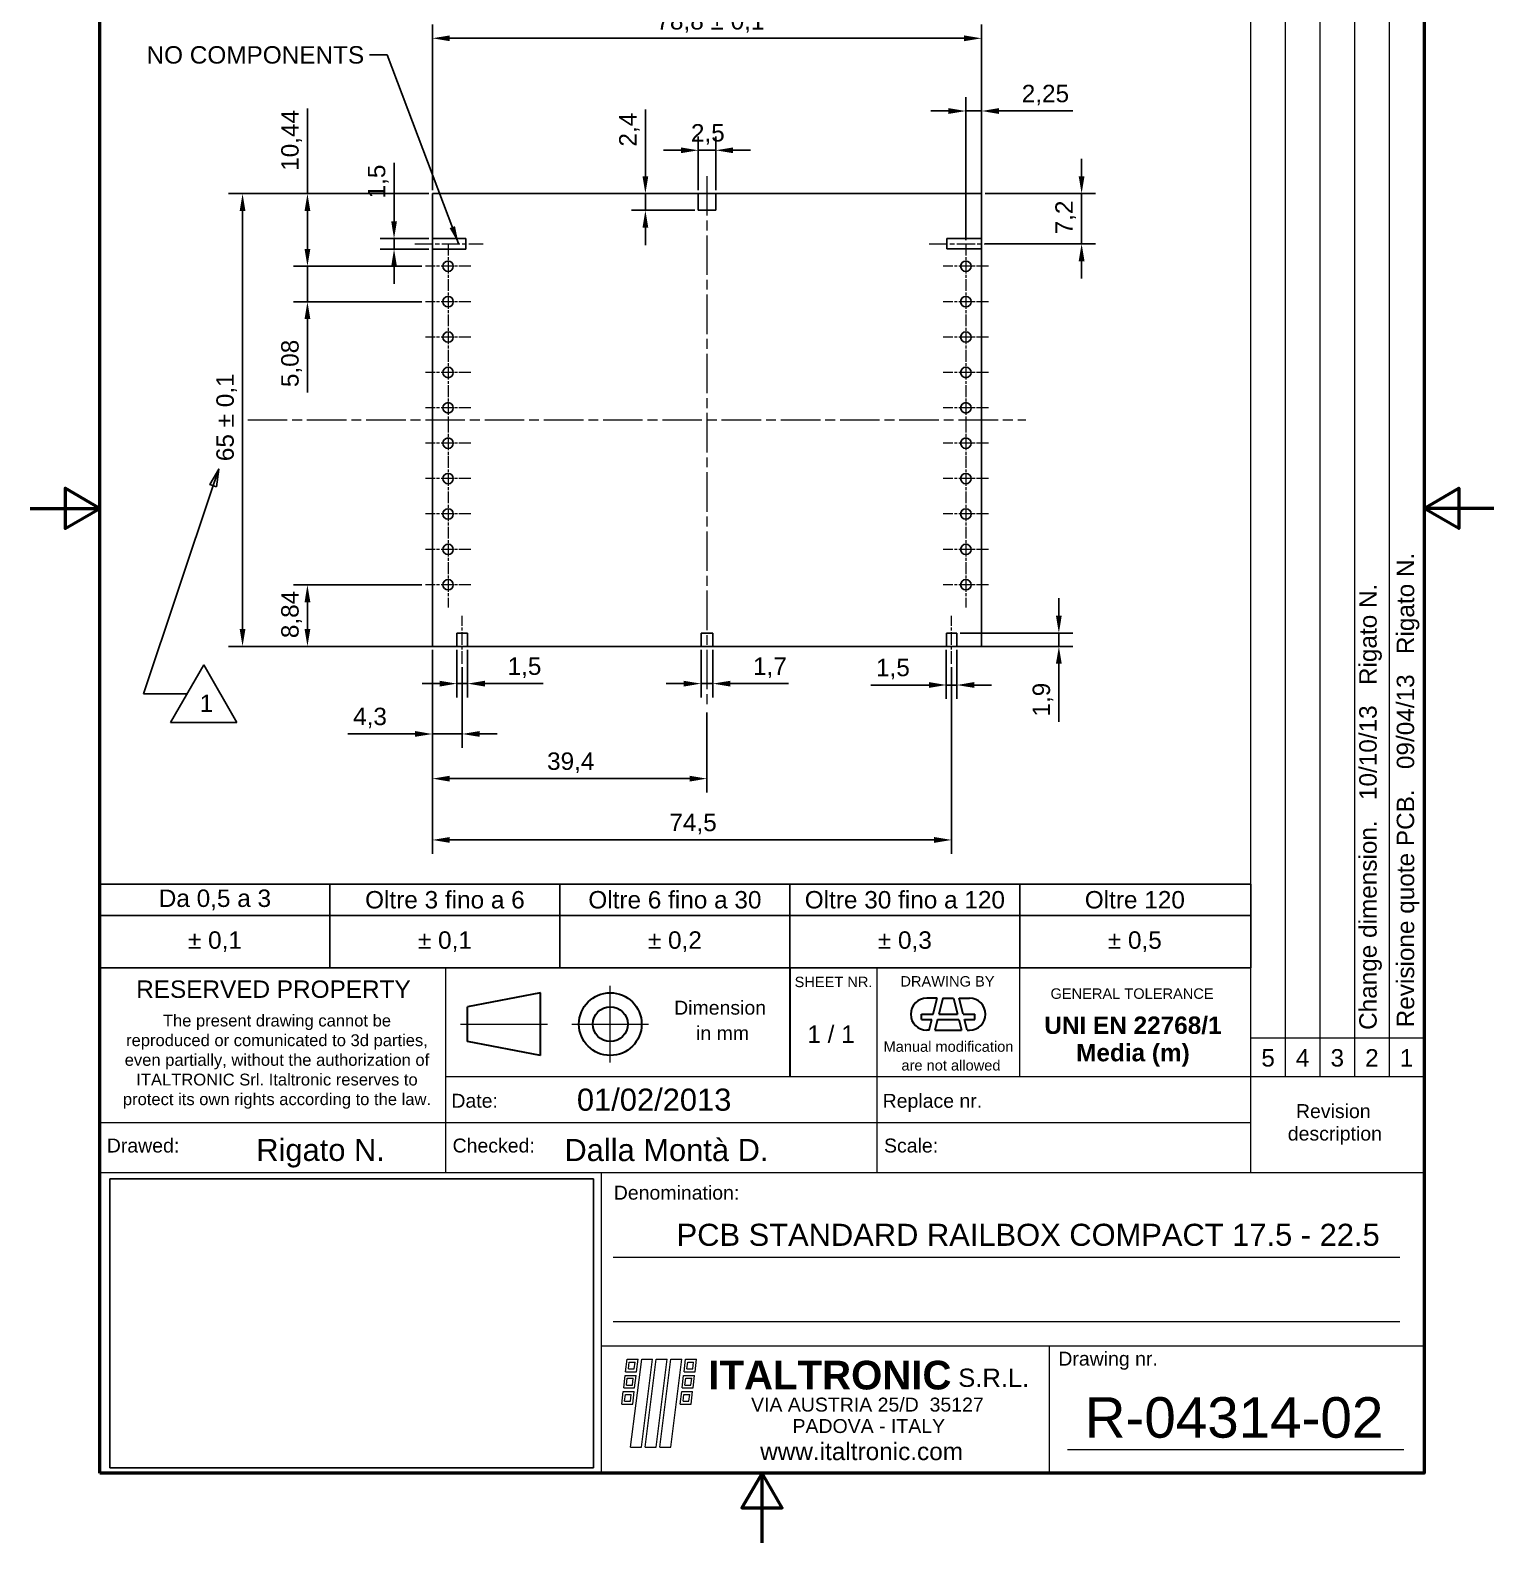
# Model space of a CAD drawing. Header units: millimetres. Extents: x -81 to 210, y 0 to 358.
# Drawn here: x 0 to 210, y 0 to 217.1 of the extents above; entities that cross this region are included whole.
import ezdxf
from ezdxf.enums import TextEntityAlignment as Align

# ---------------------------------------------------------------- set-up
doc = ezdxf.new("R2010")
doc.units = ezdxf.units.MM
doc.linetypes.add('CENTER', pattern=[50.8, 31.75, -6.35, 6.35, -6.35])
doc.linetypes.add('CHAIN', pattern=[0.3543, 0.2362, -0.0295, 0.0591, -0.0295])
doc.layers.get('0').update_dxf_attribs({"lineweight": 25})
for name, color, linetype, lineweight in [('AM_0', 7, 'Continuous', 30), ('Bordo_0', 7, 'Continuous', 50), ('Geometria schizzo(ISO)', 7, 'Continuous', 25), ('Quote(ISO)', 7, 'Continuous', 25), ('Simboli(ISO)', 7, 'Continuous', 25)]:
    doc.layers.add(name, color=color, linetype=linetype, lineweight=lineweight)
for name, color, linetype, lineweight, true_color in [('AM_7', 4, 'CENTER', 15, 0x00ffff), ('Centro(ISO)', 137, 'Continuous', 18, 0x408080), ("Linea d'asse(ISO)", 137, 'Continuous', 18, 0x408080), ('Spigoli visibili(ISO)', 176, 'Continuous', 25, 0x000080)]:
    doc.layers.add(name, color=color, linetype=linetype, lineweight=lineweight, true_color=true_color)
doc.styles.add('Corrente-ISO', font='arial.ttf')
doc.styles.add('Federico-Quote', font='arial.ttf')
doc.styles.add('Gruppo1', font='arial.ttf')
doc.styles.add('Gruppo2_70', font='')
doc.styles.add('Stile testo42', font='arial.ttf')
doc.styles.add('Stile testo43', font='arial.ttf')
doc.styles.add('Stile testo75', font='arial.ttf')
doc.styles.add('Stile testo76', font='arial.ttf')
doc.styles.add('Stile testo78', font='arial.ttf')
doc.styles.add('Stile testo79', font='arial.ttf')
doc.styles.get('Gruppo2_70').set_extended_font_data('Arial', bold=True)
doc.dimstyles.new('X.XXX', dxfattribs={"dimtxt": 2.5, "dimasz": 2.5, "dimexe": 2, "dimexo": 0.5, "dimgap": 0.762, "dimtad": 1, "dimrnd": 1e-08, "dimtxsty": 'Federico-Quote', "dimcen": 0.09, "dimdle": 10, "dimclrd": 7, "dimclre": 7, "dimclrt": 7, "dimazin": 2, "dimtfac": 1, "dimtmove": 0, "dimatfit": 3, "dimfxl": 1, "dimtolj": 1, "dimlwd": 25, "dimlwe": 25, "dimarcsym": 0})
doc.dimstyles.new('X.XXX$7', dxfattribs={"dimtxt": 2.5, "dimasz": 2.5, "dimexe": 2, "dimexo": 0.5, "dimgap": 0.762, "dimtad": 1, "dimrnd": 1e-08, "dimtxsty": 'Federico-Quote', "dimcen": 0.09, "dimdle": 10, "dimclrd": 7, "dimclre": 7, "dimclrt": 7, "dimazin": 2, "dimtfac": 1, "dimtmove": 0, "dimatfit": 3, "dimfxl": 1, "dimtolj": 1, "dimlwd": 25, "dimlwe": 25, "dimarcsym": 0})
picture_1 = doc.add_image_def('image1.bmp', size_in_pixel=(306, 183))

# ---------------------------------------------------------------- blocks, each defined once
blk = doc.blocks.new('Bordi Bordo di default')
at = {"layer": 'Bordo_0', "flags": 128}
for points in [[(105, 297), (105, 287), (102.11, 292), (107.89, 292), (105, 287)], [(10, 10), (10, 287), (200, 287), (200, 10), (10, 10)], [(0, 148.5), (10, 148.5), (5, 151.39), (5, 145.61), (10, 148.5)], [(210, 148.5), (200, 148.5), (205, 151.39), (205, 145.61), (200, 148.5)], [(105, 0), (105, 10), (102.11, 5), (107.89, 5), (105, 10)]]:
    blk.add_lwpolyline(points, dxfattribs=at)
blk = doc.blocks.new('Cartigli Italtronic')
at = {"layer": 'AM_0', "lineweight": 15}
for p, q in [((284.7, 286.16), (259.86, 286.16)), ((259.86, 57.39), (259.86, 286.16)), ((264.83, 66.12), (264.83, 286.16)), ((269.8, 66.12), (269.8, 286.16)), ((274.76, 66.12), (274.76, 286.16)), ((279.73, 66.12), (279.73, 286.16)), ((284.7, 286.16), (284.7, 9.16)), ((94.7, 66.12), (94.7, 81.71)), ((94.7, 81.71), (259.86, 81.71)), ((144.32, 66.12), (144.32, 81.71)), ((206.22, 66.12), (206.22, 81.71)), ((226.7, 66.12), (226.7, 81.71)), ((259.86, 71.64), (284.7, 71.64)), ((94.7, 9.16), (94.7, 66.12)), ((144.32, 66.12), (284.7, 66.12)), ((144.32, 52.32), (144.32, 66.12)), ((206.22, 52.32), (206.22, 66.12)), ((259.86, 52.32), (259.86, 66.12)), ((94.7, 59.5), (259.86, 59.5)), ((94.7, 52.32), (284.7, 52.32)), ((166.65, 9.16), (166.65, 52.32)), ((168.35, 40.18), (281.23, 40.18)), ((168.35, 30.95), (281.23, 30.95)), ((166.65, 27.44), (284.7, 27.44)), ((230.95, 9.16), (230.95, 27.44)), ((233.55, 12.53), (281.8, 12.53)), ((284.7, 9.16), (94.7, 9.16))]:
    blk.add_line(p, q, dxfattribs=at)
at = {"layer": 'AM_0'}
for p, q in [((193.7, 81.71), (193.7, 66.12)), ((157.93, 78.12), (147.42, 76.12)), ((147.42, 71.12), (147.42, 76.12)), ((157.93, 69.12), (157.93, 78.12)), ((157.93, 69.12), (147.42, 71.12))]:
    blk.add_line(p, q, dxfattribs=at)
at = {"layer": 'AM_0', "linetype": 'Continuous', "lineweight": 30}
for p, q in [((214.85, 77.34), (213.34, 77.34)), ((214.28, 75.04), (214.85, 77.34)), ((215.64, 77.34), (215.07, 75.04)), ((215.64, 77.34), (217.18, 77.34)), ((217.18, 77.34), (217.76, 75.04)), ((217.97, 77.34), (219.48, 77.34)), ((218.55, 75.04), (217.97, 77.34)), ((212.57, 74.27), (212.57, 75.04)), ((212.57, 75.04), (214.28, 75.04)), ((212.57, 74.27), (214.08, 74.27)), ((213.7, 72.74), (214.08, 74.27)), ((214.88, 74.27), (214.49, 72.74)), ((214.88, 74.27), (217.95, 74.27)), ((215.07, 75.04), (217.76, 75.04)), ((217.95, 74.27), (218.33, 72.74)), ((218.55, 75.04), (220.25, 75.04)), ((219.12, 72.74), (218.74, 74.27)), ((218.74, 74.27), (220.25, 74.27)), ((220.25, 74.27), (220.25, 75.04)), ((213.7, 72.74), (213.34, 72.74)), ((214.49, 72.74), (218.33, 72.74)), ((219.12, 72.74), (219.48, 72.74))]:
    blk.add_line(p, q, dxfattribs=at)
at = {"layer": 'AM_0', "color": 166, "lineweight": 5, "true_color": 0x001f7f}
for p, q in [((170.12, 23.72), (170.34, 25.51)), ((170.34, 25.51), (171.91, 25.51)), ((170.54, 24.13), (170.65, 25.1)), ((170.54, 24.13), (171.38, 24.13)), ((170.65, 25.1), (171.5, 25.1)), ((170.83, 12.87), (172.44, 25.51)), ((171.38, 24.13), (171.5, 25.1)), ((171.7, 23.72), (171.91, 25.51)), ((172.41, 12.87), (174.01, 25.51)), ((172.44, 25.51), (174.01, 25.51)), ((172.93, 12.87), (174.53, 25.51)), ((174.5, 12.87), (176.11, 25.51)), ((174.53, 25.51), (176.11, 25.51)), ((175.03, 12.87), (176.63, 25.51)), ((176.6, 12.87), (178.2, 25.51)), ((176.63, 25.51), (178.2, 25.51)), ((178.52, 23.72), (178.73, 25.51)), ((178.73, 25.51), (180.3, 25.51)), ((178.93, 24.13), (179.04, 25.1)), ((178.93, 24.13), (179.78, 24.13)), ((179.04, 25.1), (179.89, 25.1)), ((179.78, 24.13), (179.89, 25.1)), ((180.09, 23.72), (180.3, 25.51)), ((169.85, 21.39), (170.06, 23.19)), ((170.06, 23.19), (171.63, 23.19)), ((170.12, 23.72), (171.7, 23.72)), ((170.26, 21.81), (170.37, 22.78)), ((170.26, 21.81), (171.11, 21.81)), ((170.37, 22.78), (171.22, 22.78)), ((171.11, 21.81), (171.22, 22.78)), ((171.42, 21.39), (171.63, 23.19)), ((178.24, 21.39), (178.45, 23.19)), ((178.45, 23.19), (180.03, 23.19)), ((178.52, 23.72), (180.09, 23.72)), ((178.65, 21.81), (178.77, 22.78)), ((178.65, 21.81), (179.5, 21.81)), ((178.77, 22.78), (179.61, 22.78)), ((179.5, 21.81), (179.61, 22.78)), ((179.81, 21.39), (180.03, 23.19)), ((169.57, 19.07), (169.79, 20.87)), ((169.79, 20.87), (171.36, 20.87)), ((169.85, 21.39), (171.42, 21.39)), ((169.98, 19.49), (170.1, 20.46)), ((170.1, 20.46), (170.95, 20.46)), ((170.83, 19.49), (170.95, 20.46)), ((171.15, 19.07), (171.36, 20.87)), ((177.96, 19.07), (178.18, 20.87)), ((178.18, 20.87), (179.75, 20.87)), ((178.24, 21.39), (179.81, 21.39)), ((178.38, 19.49), (178.49, 20.46)), ((178.49, 20.46), (179.34, 20.46)), ((179.22, 19.49), (179.34, 20.46)), ((179.54, 19.07), (179.75, 20.87)), ((169.57, 19.07), (171.15, 19.07)), ((169.98, 19.49), (170.83, 19.49)), ((177.96, 19.07), (179.54, 19.07)), ((178.38, 19.49), (179.22, 19.49)), ((170.83, 12.87), (172.41, 12.87)), ((172.93, 12.87), (174.5, 12.87)), ((175.03, 12.87), (176.6, 12.87))]:
    blk.add_line(p, q, dxfattribs=at)
at = {"layer": 'AM_0'}
for radius in [4.5, 2.5]:
    blk.add_circle((167.93, 73.62), radius, dxfattribs=at)
at = {"layer": 'AM_0', "linetype": 'Continuous', "lineweight": 30}
for centre, start, end in [((213.34, 75.04), 90, 270), ((219.48, 75.04), 270, 90)]:
    blk.add_arc(centre, 2.3, start, end, dxfattribs=at)
at = {"layer": 'AM_7', "color": 7}
for p, q in [((167.93, 68.12), (167.93, 79.12)), ((146.42, 73.62), (158.93, 73.62)), ((162.43, 73.62), (173.43, 73.62))]:
    blk.add_line(p, q, dxfattribs=at)
at = {"layer": 'Geometria schizzo(ISO)'}
for p, q in [((259.86, 93.71), (94.7, 93.71)), ((94.7, 93.71), (94.7, 81.71)), ((127.7, 93.71), (127.7, 81.71)), ((160.7, 93.71), (160.7, 81.71)), ((193.7, 93.71), (193.7, 81.71)), ((226.7, 93.71), (226.7, 81.71)), ((259.86, 81.71), (259.86, 93.71)), ((94.7, 89.21), (259.86, 89.21)), ((94.7, 81.71), (259.86, 81.71))]:
    blk.add_line(p, q, dxfattribs=at)
at = {"color": 5, "true_color": 0x0000ff, "style": 'Stile testo43'}
for s, p in [('5', (261.35, 67.53)), ('4', (266.31, 67.53)), ('3', (271.28, 67.53)), ('2', (276.25, 67.53)), ('1', (281.22, 67.53))]:
    blk.add_text(s, height=2.5, dxfattribs=at).set_placement(p)
at = {"insert": (120.1, 74.98), "char_height": 1.7, "width": 44.3451, "attachment_point": 2, "line_spacing_factor": 0.996, "style": 'Gruppo1'}
blk.add_mtext('\\fArial|b0|i0;\\H1.7000;The present drawing cannot be reproduced or comunicated to 3d parties, even partially, without the authorization of \\PITALTRONIC Srl. Italtronic reserves to protect its own rights according to the law.', dxfattribs=at)
at = {"layer": 'AM_0'}
for s, height, style, p in [('SHEET NR.', 1.5, 'Stile testo76', (194.38, 78.93)), ('DRAWING BY', 1.5, 'Stile testo76', (209.56, 79.01)), ('RESERVED PROPERTY', 2.5, 'Stile testo43', (99.9, 77.39)), ('GENERAL TOLERANCE', 1.5, 'Stile testo76', (231.1, 77.25)), ('Dimension', 2, 'Stile testo42', (177.09, 74.98)), ('in mm', 2, 'Stile testo42', (180.24, 71.33)), ('Manual modification', 1.5, 'Stile testo76', (207.14, 69.65)), ('are not allowed', 1.5, 'Stile testo76', (209.71, 66.96)), ('Date:', 2, 'Stile testo42', (145.13, 61.62)), ('Replace nr.', 2, 'Stile testo42', (207.01, 61.61)), ('Revision', 2, 'Stile testo42', (266.32, 60.13)), ('description', 2, 'Stile testo42', (265.15, 56.91)), ('Drawed:', 2, 'Stile testo42', (95.68, 55.19)), ('Checked:', 2, 'Stile testo42', (145.3, 55.19)), ('Scale:', 2, 'Stile testo42', (207.21, 55.19)), ('Denomination:', 2, 'Stile testo42', (168.43, 48.42)), ('Drawing nr.', 2, 'Stile testo42', (232.22, 24.59)), ('ITALTRONIC', 4.125, 'Gruppo2_70', (182, 21.17)), ('S.R.L.', 2.625, 'Stile testo75', (217.86, 21.54)), ('VIA AUSTRIA 25/D  35127', 2, 'Stile testo42', (188.13, 18)), ('PADOVA - ITALY', 2, 'Stile testo42', (194.08, 14.92))]:
    blk.add_text(s, height=height, dxfattribs=dict(at, style=style)).set_placement(p)
at = {"layer": 'AM_0', "style": 'Stile testo43'}
blk.add_text('1 / 1 ', height=2.5, dxfattribs=at).set_placement((200.09, 72.18), align=Align.MIDDLE_CENTER)
at = {"layer": 'AM_0', "color": 184, "true_color": 0x260099, "style": 'Stile testo43'}
blk.add_text('www.italtronic.com', height=2.5, dxfattribs=at).set_placement((189.44, 11.03))
at = {"layer": 'AM_0'}
for tag, p, height, style in [('DATA_CREAZIONE_001', (163.14, 61.19), 3.17, 'Gruppo1'), ('PROGETTISTA_001', (117.13, 53.98), 3.17, 'Gruppo1'), ('VERIFICATO_DA_001', (161.35, 53.96), 3.17, 'Gruppo1'), ('DESCRIZIONE_001', (177.45, 41.79), 3.17, 'Gruppo1'), ('NUMERO_PARTE_001', (236, 14.25), 5.81, 'Stile testo78')]:
    blk.add_attdef(tag, p, '', height=height, dxfattribs=dict(at, style=style))
for tag, style, p in [('Sostituisce', 'Gruppo1', (239.06, 64.32)), ('Scala', 'Stile testo79', (239.17, 57.11)), ('NUMERO_DI_MAGAZZINO', 'Gruppo1', (228.26, 36.97))]:
    blk.add_attdef(tag, text='', height=3.17, dxfattribs=dict(at, style=style)).set_placement(p, align=Align.TOP_CENTER)
at = {"layer": 'Simboli(ISO)', "color": 7, "char_height": 2.5, "width": 32.8403, "attachment_point": 5, "style": 'Corrente-ISO'}
for s, insert in [('Da 0,5 a 3', (111.2, 91.46)), ('Oltre 3 fino a 6', (144.2, 91.46)), ('Oltre 6 fino a 30', (177.2, 91.46)), ('Oltre 30 fino a 120', (210.2, 91.46)), ('Oltre 120', (243.2, 91.46))]:
    blk.add_mtext(s, dxfattribs=dict(at, insert=insert))
at = {"layer": 'Simboli(ISO)', "color": 7, "char_height": 2.5, "attachment_point": 5, "style": 'Corrente-ISO'}
for s, insert in [('± 0,1', (111.2, 85.46)), ('± 0,1', (144.2, 85.46)), ('± 0,2', (177.2, 85.46)), ('± 0,3', (210.2, 85.46)), ('± 0,5', (243.2, 85.46))]:
    blk.add_mtext(s, dxfattribs=dict(at, insert=insert))
at = {"layer": 'Simboli(ISO)', "color": 7, "insert": (242.93, 71.12), "char_height": 2.5, "attachment_point": 5, "line_spacing_factor": 0.944221, "style": 'Corrente-ISO'}
blk.add_mtext('\\fArial|b1|i0;\\H2.5000;UNI EN 22768/1\\PMedia (m)', dxfattribs=at)
image = blk.add_image(picture_1, insert=(96.13, 9.91), size_in_units=(69.37, 41.49))
image.dxf.flags = 7
blk = doc.blocks.new('*D7')
at = {"layer": 'Defpoints', "color": 0, "linetype": 'Continuous', "transparency": 16777216}
for p in [(136.5, 215.99), (57.7, 193.69), (136.5, 193.69)]:
    blk.add_point(p, dxfattribs=at)
at = {"layer": 'Quote(ISO)', "color": 7, "linetype": 'Continuous', "lineweight": 25, "transparency": 16777216}
for p, q in [((57.7, 194.19), (57.7, 217.99)), ((136.5, 194.19), (136.5, 217.99)), ((60.2, 215.99), (134, 215.99))]:
    blk.add_line(p, q, dxfattribs=at)
at = {"layer": 'Quote(ISO)', "color": 7, "linetype": 'Continuous', "transparency": 16777216}
for points in [[(60.2, 216.4), (60.2, 215.57), (57.7, 215.99)], [(134, 216.4), (134, 215.57), (136.5, 215.99)]]:
    blk.add_solid(points, dxfattribs=at)
at = {"layer": 'Quote(ISO)', "color": 7, "linetype": 'Continuous', "lineweight": 25, "transparency": 16777216, "insert": (89.85, 219.75), "char_height": 2.5, "attachment_point": 1, "style": 'Federico-Quote'}
blk.add_mtext('\\A1;78,8 ± 0,1', dxfattribs=at)
blk = doc.blocks.new('*D8')
at = {"layer": 'Defpoints', "color": 0, "linetype": 'Continuous', "transparency": 16777216}
for p in [(56.7, 183.25), (39.77, 178.17), (56.7, 178.17)]:
    blk.add_point(p, dxfattribs=at)
at = {"layer": 'Quote(ISO)', "color": 7, "linetype": 'Continuous', "lineweight": 25, "transparency": 16777216}
for p, q in [((39.77, 185.75), (39.77, 188.25)), ((56.2, 183.25), (37.77, 183.25)), ((39.77, 183.25), (39.77, 178.17)), ((56.2, 178.17), (37.77, 178.17)), ((39.77, 175.67), (39.77, 165.15))]:
    blk.add_line(p, q, dxfattribs=at)
at = {"layer": 'Quote(ISO)', "color": 7, "linetype": 'Continuous', "transparency": 16777216}
for points in [[(39.36, 185.75), (40.19, 185.75), (39.77, 183.25)], [(39.36, 175.67), (40.19, 175.67), (39.77, 178.17)]]:
    blk.add_solid(points, dxfattribs=at)
at = {"layer": 'Quote(ISO)', "color": 7, "linetype": 'Continuous', "lineweight": 25, "transparency": 16777216, "insert": (36.01, 165.91), "char_height": 2.5, "attachment_point": 1, "rotation": 90, "style": 'Federico-Quote'}
blk.add_mtext('\\A1;5,08', dxfattribs=at)
blk = doc.blocks.new('*D9')
at = {"layer": 'Defpoints', "color": 0, "linetype": 'Continuous', "transparency": 16777216}
for p in [(57.7, 193.69), (39.77, 183.25), (56.7, 183.25)]:
    blk.add_point(p, dxfattribs=at)
at = {"layer": 'Quote(ISO)', "color": 7, "linetype": 'Continuous', "lineweight": 25, "transparency": 16777216}
for p, q in [((39.77, 193.69), (39.77, 205.91)), ((57.2, 193.69), (37.77, 193.69)), ((39.77, 185.75), (39.77, 191.19)), ((56.2, 183.25), (37.77, 183.25))]:
    blk.add_line(p, q, dxfattribs=at)
at = {"layer": 'Quote(ISO)', "color": 7, "linetype": 'Continuous', "transparency": 16777216}
for points in [[(39.36, 191.19), (40.19, 191.19), (39.77, 193.69)], [(39.36, 185.75), (40.19, 185.75), (39.77, 183.25)]]:
    blk.add_solid(points, dxfattribs=at)
at = {"layer": 'Quote(ISO)', "color": 7, "linetype": 'Continuous', "lineweight": 25, "transparency": 16777216, "insert": (36.01, 196.96), "char_height": 2.5, "attachment_point": 1, "rotation": 90, "style": 'Federico-Quote'}
blk.add_mtext('\\A1;10,44', dxfattribs=at)
blk = doc.blocks.new('*D10')
at = {"layer": 'Defpoints', "color": 0, "linetype": 'Continuous', "transparency": 16777216}
for p in [(57.7, 193.69), (30.46, 128.69), (57.7, 128.69)]:
    blk.add_point(p, dxfattribs=at)
at = {"layer": 'Quote(ISO)', "color": 7, "linetype": 'Continuous', "lineweight": 25, "transparency": 16777216}
for p, q in [((57.2, 193.69), (28.46, 193.69)), ((30.46, 191.19), (30.46, 131.19)), ((57.2, 128.69), (28.46, 128.69))]:
    blk.add_line(p, q, dxfattribs=at)
at = {"layer": 'Quote(ISO)', "color": 7, "linetype": 'Continuous', "transparency": 16777216}
for points in [[(30.05, 191.19), (30.88, 191.19), (30.46, 193.69)], [(30.05, 131.19), (30.88, 131.19), (30.46, 128.69)]]:
    blk.add_solid(points, dxfattribs=at)
at = {"layer": 'Quote(ISO)', "color": 7, "linetype": 'Continuous', "lineweight": 25, "transparency": 16777216, "insert": (26.7, 155.28), "char_height": 2.5, "attachment_point": 1, "rotation": 90, "style": 'Federico-Quote'}
blk.add_mtext('\\A1;65 ± 0,1', dxfattribs=at)
blk = doc.blocks.new('*D11')
at = {"layer": 'Defpoints', "color": 0, "linetype": 'Continuous', "transparency": 16777216}
for p in [(56.7, 137.53), (39.77, 128.69), (97.1, 128.69)]:
    blk.add_point(p, dxfattribs=at)
at = {"layer": 'Quote(ISO)', "color": 7, "linetype": 'Continuous', "lineweight": 25, "transparency": 16777216}
for p, q in [((56.2, 137.53), (37.77, 137.53)), ((39.77, 135.03), (39.77, 131.19)), ((96.6, 128.69), (37.77, 128.69))]:
    blk.add_line(p, q, dxfattribs=at)
at = {"layer": 'Quote(ISO)', "color": 7, "linetype": 'Continuous', "transparency": 16777216}
for points in [[(39.36, 135.03), (40.19, 135.03), (39.77, 137.53)], [(39.36, 131.19), (40.19, 131.19), (39.77, 128.69)]]:
    blk.add_solid(points, dxfattribs=at)
at = {"layer": 'Quote(ISO)', "color": 7, "linetype": 'Continuous', "lineweight": 25, "transparency": 16777216, "insert": (36.01, 129.87), "char_height": 2.5, "attachment_point": 1, "rotation": 90, "style": 'Federico-Quote'}
blk.add_mtext('\\A1;8,84', dxfattribs=at)
blk = doc.blocks.new('*D12')
at = {"layer": 'Defpoints', "color": 0, "linetype": 'Continuous', "transparency": 16777216}
for p in [(61.23, 128.69), (62.73, 128.69), (62.73, 123.34)]:
    blk.add_point(p, dxfattribs=at)
at = {"layer": 'Quote(ISO)', "color": 7, "linetype": 'Continuous', "lineweight": 25, "transparency": 16777216}
for p, q in [((61.23, 128.19), (61.23, 121.34)), ((62.73, 128.19), (62.73, 121.34)), ((58.73, 123.34), (56.23, 123.34)), ((61.23, 123.34), (62.73, 123.34)), ((65.23, 123.34), (73.59, 123.34))]:
    blk.add_line(p, q, dxfattribs=at)
at = {"layer": 'Quote(ISO)', "color": 7, "linetype": 'Continuous', "transparency": 16777216}
for points in [[(58.73, 123.75), (58.73, 122.92), (61.23, 123.34)], [(65.23, 123.75), (65.23, 122.92), (62.73, 123.34)]]:
    blk.add_solid(points, dxfattribs=at)
at = {"layer": 'Quote(ISO)', "color": 7, "linetype": 'Continuous', "lineweight": 25, "transparency": 16777216, "insert": (68.49, 127.1), "char_height": 2.5, "attachment_point": 1, "style": 'Federico-Quote'}
blk.add_mtext('\\A1;1,5', dxfattribs=at)
blk = doc.blocks.new('*D13')
at = {"layer": 'Defpoints', "color": 0, "linetype": 'Continuous', "transparency": 16777216}
for p in [(96.25, 128.69), (97.95, 128.69), (97.95, 123.34)]:
    blk.add_point(p, dxfattribs=at)
at = {"layer": 'Quote(ISO)', "color": 7, "linetype": 'Continuous', "lineweight": 25, "transparency": 16777216}
for p, q in [((96.25, 128.19), (96.25, 121.34)), ((97.95, 128.19), (97.95, 121.34)), ((93.75, 123.34), (91.25, 123.34)), ((96.25, 123.34), (97.95, 123.34)), ((100.45, 123.34), (108.79, 123.34))]:
    blk.add_line(p, q, dxfattribs=at)
at = {"layer": 'Quote(ISO)', "color": 7, "linetype": 'Continuous', "transparency": 16777216}
for points in [[(93.75, 123.75), (93.75, 122.92), (96.25, 123.34)], [(100.45, 123.75), (100.45, 122.92), (97.95, 123.34)]]:
    blk.add_solid(points, dxfattribs=at)
at = {"layer": 'Quote(ISO)', "color": 7, "linetype": 'Continuous', "lineweight": 25, "transparency": 16777216, "insert": (103.71, 127.1), "char_height": 2.5, "attachment_point": 1, "style": 'Federico-Quote'}
blk.add_mtext('\\A1;1,7', dxfattribs=at)
blk = doc.blocks.new('*D14')
at = {"layer": 'Defpoints', "color": 0, "linetype": 'Continuous', "transparency": 16777216}
for p in [(131.45, 128.69), (132.95, 128.69), (132.95, 123.14)]:
    blk.add_point(p, dxfattribs=at)
at = {"layer": 'Quote(ISO)', "color": 7, "linetype": 'Continuous', "lineweight": 25, "transparency": 16777216}
for p, q in [((131.45, 128.19), (131.45, 121.14)), ((132.95, 128.19), (132.95, 121.14)), ((128.95, 123.14), (120.6, 123.14)), ((132.95, 123.14), (131.45, 123.14)), ((135.45, 123.14), (137.95, 123.14))]:
    blk.add_line(p, q, dxfattribs=at)
at = {"layer": 'Quote(ISO)', "color": 7, "linetype": 'Continuous', "transparency": 16777216}
for points in [[(128.95, 123.56), (128.95, 122.73), (131.45, 123.14)], [(135.45, 123.56), (135.45, 122.73), (132.95, 123.14)]]:
    blk.add_solid(points, dxfattribs=at)
at = {"layer": 'Quote(ISO)', "color": 7, "linetype": 'Continuous', "lineweight": 25, "transparency": 16777216, "insert": (121.36, 126.91), "char_height": 2.5, "attachment_point": 1, "style": 'Federico-Quote'}
blk.add_mtext('\\A1;1,5', dxfattribs=at)
blk = doc.blocks.new('*D15')
at = {"layer": 'Defpoints', "color": 0, "linetype": 'Continuous', "transparency": 16777216}
for p in [(132.95, 130.59), (132.95, 128.69), (147.6, 128.69)]:
    blk.add_point(p, dxfattribs=at)
at = {"layer": 'Quote(ISO)', "color": 7, "linetype": 'Continuous', "lineweight": 25, "transparency": 16777216}
for p, q in [((147.6, 133.09), (147.6, 135.59)), ((133.45, 130.59), (149.6, 130.59)), ((147.6, 130.59), (147.6, 128.69)), ((133.45, 128.69), (149.6, 128.69)), ((147.6, 126.19), (147.6, 117.85))]:
    blk.add_line(p, q, dxfattribs=at)
at = {"layer": 'Quote(ISO)', "color": 7, "linetype": 'Continuous', "transparency": 16777216}
for points in [[(147.18, 133.09), (148.01, 133.09), (147.6, 130.59)], [(147.18, 126.19), (148.01, 126.19), (147.6, 128.69)]]:
    blk.add_solid(points, dxfattribs=at)
at = {"layer": 'Quote(ISO)', "color": 7, "linetype": 'Continuous', "lineweight": 25, "transparency": 16777216, "insert": (143.83, 118.61), "char_height": 2.5, "attachment_point": 1, "rotation": 90, "style": 'Federico-Quote'}
blk.add_mtext('\\A1;1,9', dxfattribs=at)
blk = doc.blocks.new('*D16')
at = {"layer": 'Defpoints', "color": 0, "linetype": 'Continuous', "transparency": 16777216}
for p in [(57.7, 187.23), (52.2, 185.73), (57.7, 185.73)]:
    blk.add_point(p, dxfattribs=at)
at = {"layer": 'Quote(ISO)', "color": 7, "linetype": 'Continuous', "lineweight": 25, "transparency": 16777216}
for p, q in [((52.2, 189.73), (52.2, 198.09)), ((57.2, 187.23), (50.2, 187.23)), ((52.2, 185.73), (52.2, 187.23)), ((57.2, 185.73), (50.2, 185.73)), ((52.2, 183.23), (52.2, 180.73))]:
    blk.add_line(p, q, dxfattribs=at)
at = {"layer": 'Quote(ISO)', "color": 7, "linetype": 'Continuous', "transparency": 16777216}
for points in [[(51.79, 189.73), (52.62, 189.73), (52.2, 187.23)], [(51.79, 183.23), (52.62, 183.23), (52.2, 185.73)]]:
    blk.add_solid(points, dxfattribs=at)
at = {"layer": 'Quote(ISO)', "color": 7, "linetype": 'Continuous', "lineweight": 25, "transparency": 16777216, "insert": (48.44, 193), "char_height": 2.5, "attachment_point": 1, "rotation": 90, "style": 'Federico-Quote'}
blk.add_mtext('\\A1;1,5', dxfattribs=at)
blk = doc.blocks.new('*D17')
at = {"layer": 'Defpoints', "color": 0, "linetype": 'Continuous', "transparency": 16777216}
for p in [(136.5, 193.69), (136.5, 186.49), (150.86, 186.49)]:
    blk.add_point(p, dxfattribs=at)
at = {"layer": 'Quote(ISO)', "color": 7, "linetype": 'Continuous', "lineweight": 25, "transparency": 16777216}
for p, q in [((150.86, 196.19), (150.86, 198.69)), ((137, 193.69), (152.86, 193.69)), ((150.86, 193.69), (150.86, 191.19)), ((150.86, 191.19), (150.86, 188.99)), ((150.86, 186.49), (150.86, 188.99)), ((137, 186.49), (152.86, 186.49)), ((150.86, 183.99), (150.86, 181.49))]:
    blk.add_line(p, q, dxfattribs=at)
at = {"layer": 'Quote(ISO)', "color": 7, "linetype": 'Continuous', "transparency": 16777216}
for points in [[(150.44, 196.19), (151.28, 196.19), (150.86, 193.69)], [(150.44, 183.99), (151.28, 183.99), (150.86, 186.49)]]:
    blk.add_solid(points, dxfattribs=at)
at = {"layer": 'Quote(ISO)', "color": 7, "linetype": 'Continuous', "lineweight": 25, "transparency": 16777216, "insert": (147.09, 187.84), "char_height": 2.5, "attachment_point": 1, "rotation": 90, "style": 'Federico-Quote'}
blk.add_mtext('\\A1;7,2', dxfattribs=at)
blk = doc.blocks.new('*D18')
at = {"layer": 'Defpoints', "color": 0, "linetype": 'Continuous', "transparency": 16777216}
for p in [(95.86, 193.69), (88.27, 191.3), (95.86, 191.3)]:
    blk.add_point(p, dxfattribs=at)
at = {"layer": 'Quote(ISO)', "color": 7, "linetype": 'Continuous', "lineweight": 25, "transparency": 16777216}
for p, q in [((88.27, 196.19), (88.27, 205.78)), ((95.36, 193.69), (86.27, 193.69)), ((88.27, 191.3), (88.27, 193.69)), ((95.36, 191.3), (86.27, 191.3)), ((88.27, 188.8), (88.27, 186.3))]:
    blk.add_line(p, q, dxfattribs=at)
at = {"layer": 'Quote(ISO)', "color": 7, "linetype": 'Continuous', "transparency": 16777216}
for points in [[(87.85, 196.19), (88.68, 196.19), (88.27, 193.69)], [(87.85, 188.8), (88.68, 188.8), (88.27, 191.3)]]:
    blk.add_solid(points, dxfattribs=at)
at = {"layer": 'Quote(ISO)', "color": 7, "linetype": 'Continuous', "lineweight": 25, "transparency": 16777216, "insert": (84.5, 200.44), "char_height": 2.5, "attachment_point": 1, "rotation": 90, "style": 'Federico-Quote'}
blk.add_mtext('\\A1;2,4', dxfattribs=at)
blk = doc.blocks.new('*D19')
at = {"layer": 'Defpoints', "color": 0, "linetype": 'Continuous', "transparency": 16777216}
for p in [(98.36, 199.91), (95.86, 193.69), (98.36, 193.69)]:
    blk.add_point(p, dxfattribs=at)
at = {"layer": 'Quote(ISO)', "color": 7, "linetype": 'Continuous', "lineweight": 25, "transparency": 16777216}
for p, q in [((93.36, 199.91), (90.86, 199.91)), ((95.86, 194.19), (95.86, 201.91)), ((95.86, 199.91), (98.36, 199.91)), ((98.36, 194.19), (98.36, 201.91)), ((100.86, 199.91), (103.36, 199.91))]:
    blk.add_line(p, q, dxfattribs=at)
at = {"layer": 'Quote(ISO)', "color": 7, "linetype": 'Continuous', "transparency": 16777216}
for points in [[(93.36, 200.32), (93.36, 199.49), (95.86, 199.91)], [(100.86, 200.32), (100.86, 199.49), (98.36, 199.91)]]:
    blk.add_solid(points, dxfattribs=at)
at = {"layer": 'Quote(ISO)', "color": 7, "linetype": 'Continuous', "lineweight": 25, "transparency": 16777216, "insert": (94.8, 203.67), "char_height": 2.5, "attachment_point": 1, "style": 'Federico-Quote'}
blk.add_mtext('\\A1;2,5', dxfattribs=at)
blk = doc.blocks.new('*D20')
at = {"layer": 'Defpoints', "color": 0, "linetype": 'Continuous', "transparency": 16777216}
for p in [(57.7, 128.69), (61.98, 126.19), (61.98, 116.11)]:
    blk.add_point(p, dxfattribs=at)
at = {"layer": 'Quote(ISO)', "color": 7, "linetype": 'Continuous', "lineweight": 25, "transparency": 16777216}
for p, q in [((57.7, 128.19), (57.7, 114.11)), ((61.98, 125.69), (61.98, 114.11)), ((55.2, 116.11), (45.55, 116.11)), ((61.98, 116.11), (57.7, 116.11)), ((64.48, 116.11), (66.98, 116.11))]:
    blk.add_line(p, q, dxfattribs=at)
at = {"layer": 'Quote(ISO)', "color": 7, "linetype": 'Continuous', "transparency": 16777216}
for points in [[(55.2, 116.53), (55.2, 115.7), (57.7, 116.11)], [(64.48, 116.53), (64.48, 115.7), (61.98, 116.11)]]:
    blk.add_solid(points, dxfattribs=at)
at = {"layer": 'Quote(ISO)', "color": 7, "linetype": 'Continuous', "lineweight": 25, "transparency": 16777216, "insert": (46.32, 119.88), "char_height": 2.5, "attachment_point": 1, "style": 'Federico-Quote'}
blk.add_mtext('\\A1;4,3', dxfattribs=at)
blk = doc.blocks.new('*D21')
at = {"layer": 'Defpoints', "color": 0, "linetype": 'Continuous', "transparency": 16777216}
for p in [(57.7, 128.69), (97.1, 119.7), (97.1, 109.7)]:
    blk.add_point(p, dxfattribs=at)
at = {"layer": 'Quote(ISO)', "color": 7, "linetype": 'Continuous', "lineweight": 25, "transparency": 16777216}
for p, q in [((57.7, 128.19), (57.7, 107.7)), ((97.1, 119.2), (97.1, 107.7)), ((60.2, 109.7), (94.6, 109.7))]:
    blk.add_line(p, q, dxfattribs=at)
at = {"layer": 'Quote(ISO)', "color": 7, "linetype": 'Continuous', "transparency": 16777216}
for points in [[(60.2, 110.11), (60.2, 109.28), (57.7, 109.7)], [(94.6, 110.11), (94.6, 109.28), (97.1, 109.7)]]:
    blk.add_solid(points, dxfattribs=at)
at = {"layer": 'Quote(ISO)', "color": 7, "linetype": 'Continuous', "lineweight": 25, "transparency": 16777216, "insert": (74.16, 113.46), "char_height": 2.5, "attachment_point": 1, "style": 'Federico-Quote'}
blk.add_mtext('\\A1;39,4', dxfattribs=at)
blk = doc.blocks.new('*D22')
at = {"layer": 'Defpoints', "color": 0, "linetype": 'Continuous', "transparency": 16777216}
for p in [(57.7, 128.69), (132.2, 126.19), (132.2, 100.9)]:
    blk.add_point(p, dxfattribs=at)
at = {"layer": 'Quote(ISO)', "color": 7, "linetype": 'Continuous', "lineweight": 25, "transparency": 16777216}
for p, q in [((57.7, 128.19), (57.7, 98.9)), ((132.2, 125.69), (132.2, 98.9)), ((60.2, 100.9), (129.7, 100.9))]:
    blk.add_line(p, q, dxfattribs=at)
at = {"layer": 'Quote(ISO)', "color": 7, "linetype": 'Continuous', "transparency": 16777216}
for points in [[(60.2, 101.32), (60.2, 100.48), (57.7, 100.9)], [(129.7, 101.32), (129.7, 100.48), (132.2, 100.9)]]:
    blk.add_solid(points, dxfattribs=at)
at = {"layer": 'Quote(ISO)', "color": 7, "linetype": 'Continuous', "lineweight": 25, "transparency": 16777216, "insert": (91.71, 104.66), "char_height": 2.5, "attachment_point": 1, "style": 'Federico-Quote'}
blk.add_mtext('\\A1;74,5', dxfattribs=at)
blk = doc.blocks.new('*D23')
at = {"layer": 'Defpoints', "color": 0, "linetype": 'Continuous', "transparency": 16777216}
for p in [(136.5, 205.55), (134.25, 186.5), (136.5, 185.74)]:
    blk.add_point(p, dxfattribs=at)
at = {"layer": 'Quote(ISO)', "color": 7, "linetype": 'Continuous', "lineweight": 25, "transparency": 16777216}
for p, q in [((134.25, 187), (134.25, 207.55)), ((136.5, 186.24), (136.5, 207.55)), ((131.75, 205.55), (129.25, 205.55)), ((134.25, 205.55), (136.5, 205.55)), ((139, 205.55), (149.58, 205.55))]:
    blk.add_line(p, q, dxfattribs=at)
at = {"layer": 'Quote(ISO)', "color": 7, "linetype": 'Continuous', "transparency": 16777216}
for points in [[(131.75, 205.96), (131.75, 205.13), (134.25, 205.55)], [(139, 205.96), (139, 205.13), (136.5, 205.55)]]:
    blk.add_solid(points, dxfattribs=at)
at = {"layer": 'Quote(ISO)', "color": 7, "linetype": 'Continuous', "lineweight": 25, "transparency": 16777216, "insert": (142.27, 209.31), "char_height": 2.5, "attachment_point": 1, "style": 'Federico-Quote'}
blk.add_mtext('\\A1;2,25', dxfattribs=at)
blk = doc.blocks.new('Contrassegno di revisione2')
at = {"layer": 'Simboli(ISO)', "color": 7, "linetype": 'Continuous', "lineweight": 25}
for p, q in [((27.05, 154.14), (25.79, 151.92)), ((26.26, 151.77), (27.05, 154.14)), ((26.73, 151.61), (27.05, 154.14)), ((26.26, 151.77), (16.23, 121.89)), ((25.79, 151.92), (26.73, 151.61)), ((16.23, 121.89), (22.5, 121.89))]:
    blk.add_line(p, q, dxfattribs=at)
at = {"layer": 'Simboli(ISO)'}
for p, q in [((20.12, 117.76), (24.89, 126.02)), ((24.89, 126.02), (29.66, 117.76)), ((29.66, 117.76), (20.12, 117.76))]:
    blk.add_line(p, q, dxfattribs=at)
at = {"layer": 'Simboli(ISO)', "color": 7, "linetype": 'Continuous', "lineweight": 25, "flags": 128}
blk.add_lwpolyline([(26.73, 151.61), (27.05, 154.14), (25.79, 151.92), (26.73, 151.61)], dxfattribs=at)
at = {"layer": 'Simboli(ISO)', "color": 7}
blk.add_solid([(26.73, 151.61), (27.05, 154.14), (25.79, 151.92), (26.73, 151.61)], dxfattribs=at)
at = {"layer": 'Simboli(ISO)', "color": 7, "insert": (24.31, 119.26), "char_height": 2.5, "attachment_point": 7, "style": 'Corrente-ISO'}
blk.add_mtext('1', dxfattribs=at)

msp = doc.modelspace()

# ---------------------------------------------------------------- linework, layer by layer
at = {"layer": 'Centro(ISO)', "linetype": 'CHAIN', "ltscale": 7.222748}
for p, q in [((59.955, 186.504), (59.955, 180.004)), ((134.255, 186.504), (134.255, 180.004)), ((63.205, 183.254), (56.705, 183.254)), ((137.505, 183.254), (131.005, 183.254)), ((59.955, 181.424), (59.955, 174.924)), ((134.255, 181.424), (134.255, 174.924)), ((63.205, 178.174), (56.705, 178.174)), ((137.505, 178.174), (131.005, 178.174)), ((59.955, 176.344), (59.955, 169.844)), ((134.255, 176.344), (134.255, 169.844)), ((63.205, 173.094), (56.705, 173.094)), ((137.505, 173.094), (131.005, 173.094)), ((59.955, 171.264), (59.955, 164.764)), ((134.255, 171.264), (134.255, 164.764)), ((63.205, 168.014), (56.705, 168.014)), ((137.505, 168.014), (131.005, 168.014)), ((59.955, 166.184), (59.955, 159.684)), ((134.255, 166.184), (134.255, 159.684)), ((63.205, 162.934), (56.705, 162.934)), ((137.505, 162.934), (131.005, 162.934)), ((59.955, 161.104), (59.955, 154.604)), ((134.255, 161.104), (134.255, 154.604)), ((63.205, 157.854), (56.705, 157.854)), ((137.505, 157.854), (131.005, 157.854)), ((59.955, 156.024), (59.955, 149.524)), ((134.255, 156.024), (134.255, 149.524)), ((63.205, 152.774), (56.705, 152.774)), ((137.505, 152.774), (131.005, 152.774)), ((59.955, 150.944), (59.955, 144.444)), ((134.255, 150.944), (134.255, 144.444)), ((63.205, 147.694), (56.705, 147.694)), ((137.505, 147.694), (131.005, 147.694)), ((59.955, 145.864), (59.955, 139.364)), ((134.255, 145.864), (134.255, 139.364)), ((63.205, 142.614), (56.705, 142.614)), ((137.505, 142.614), (131.005, 142.614)), ((59.955, 140.784), (59.955, 134.284)), ((134.255, 140.784), (134.255, 134.284)), ((63.205, 137.534), (56.705, 137.534)), ((137.505, 137.534), (131.005, 137.534))]:
    msp.add_line(p, q, dxfattribs=at)
at = {"layer": "Linea d'asse(ISO)", "linetype": 'CHAIN', "ltscale": 23.990969}
for p, q in [((97.105, 196.194), (97.105, 119.697)), ((31.206, 161.194), (142.86, 161.194))]:
    msp.add_line(p, q, dxfattribs=at)
at = {"layer": "Linea d'asse(ISO)", "linetype": 'CHAIN', "ltscale": 10.889732}
msp.add_line((55.205, 186.484), (65.005, 186.484), dxfattribs=at)
at = {"layer": "Linea d'asse(ISO)", "linetype": 'CHAIN', "ltscale": 11.111974}
msp.add_line((129.005, 186.488), (139.005, 186.488), dxfattribs=at)
at = {"layer": "Linea d'asse(ISO)", "linetype": 'CHAIN', "ltscale": 7.667231}
for p, q in [((61.982, 126.194), (61.982, 133.094)), ((132.205, 126.194), (132.205, 133.094))]:
    msp.add_line(p, q, dxfattribs=at)
at = {"layer": 'Spigoli visibili(ISO)'}
for p, q in [((57.705, 193.694), (57.705, 187.234)), ((57.705, 193.694), (95.857, 193.694)), ((95.857, 191.299), (95.857, 193.694)), ((95.857, 193.694), (98.357, 193.694)), ((98.357, 193.694), (136.505, 193.694)), ((98.357, 193.694), (98.357, 191.299)), ((136.505, 193.694), (136.505, 187.238)), ((98.357, 191.299), (95.857, 191.299)), ((57.705, 187.234), (57.705, 185.734)), ((57.705, 187.234), (62.505, 187.234)), ((62.505, 187.234), (62.505, 185.734)), ((131.505, 185.738), (131.505, 187.238)), ((131.505, 187.238), (136.505, 187.238)), ((136.505, 187.238), (136.505, 185.738)), ((57.705, 185.734), (57.705, 128.694)), ((62.505, 185.734), (57.705, 185.734)), ((136.505, 185.738), (131.505, 185.738)), ((136.505, 185.738), (136.505, 128.694)), ((61.232, 128.694), (61.232, 130.594)), ((61.232, 130.594), (62.732, 130.594)), ((62.732, 130.594), (62.732, 128.694)), ((96.253, 130.594), (97.953, 130.594)), ((96.253, 128.694), (96.253, 130.594)), ((97.953, 130.594), (97.953, 128.694)), ((131.455, 128.694), (131.455, 130.594)), ((131.455, 130.594), (132.955, 130.594)), ((132.955, 130.594), (132.955, 128.694)), ((61.232, 128.694), (57.705, 128.694)), ((62.732, 128.694), (61.232, 128.694)), ((96.253, 128.694), (62.732, 128.694)), ((97.953, 128.694), (96.253, 128.694)), ((131.455, 128.694), (97.953, 128.694)), ((132.955, 128.694), (131.455, 128.694)), ((136.505, 128.694), (132.955, 128.694))]:
    msp.add_line(p, q, dxfattribs=at)
for centre in [(59.955, 183.254), (134.255, 183.254), (59.955, 178.174), (134.255, 178.174), (59.955, 173.094), (134.255, 173.094), (59.955, 168.014), (134.255, 168.014), (59.955, 162.934), (134.255, 162.934), (59.955, 157.854), (134.255, 157.854), (59.955, 152.774), (134.255, 152.774), (59.955, 147.694), (134.255, 147.694), (59.955, 142.614), (134.255, 142.614), (59.955, 137.534), (134.255, 137.534)]:
    msp.add_circle(centre, 0.75, dxfattribs=at)

# ---------------------------------------------------------------- block references
msp.add_blockref('Bordi Bordo di default', (0, 0))
msp.add_blockref('Cartigli Italtronic', (-84.7, 0.836)).add_auto_attribs({'NUMERO_PARTE_001': 'R-04314-02', 'DATA_CREAZIONE_001': '01/02/2013', 'DESCRIZIONE_001': 'PCB STANDARD RAILBOX COMPACT 17.5 - 22.5', 'VERIFICATO_DA_001': 'Dalla Montà D.', 'PROGETTISTA_001': 'Rigato N.'})
at = {"layer": 'Simboli(ISO)'}
msp.add_blockref('Contrassegno di revisione2', (0, 0), dxfattribs=at)

# ---------------------------------------------------------------- texts
at = {"layer": 'Simboli(ISO)', "color": 7, "insert": (16.681, 214.855), "char_height": 2.5, "width": 31.24809, "attachment_point": 1, "style": 'Federico-Quote'}
msp.add_mtext('{NO COMPONENTS}', dxfattribs=at)
at = {"layer": 'Simboli(ISO)', "color": 7, "char_height": 2.5, "attachment_point": 1, "rotation": 90, "style": 'Corrente-ISO'}
for s, insert, width in [('{Revisione quote PCB.   09/04/13   Rigato N.}', (196.08, 73.998), 68.13071), ('{Change dimension.   10/10/13   Rigato N.}', (190.7, 73.626), 64.05297)]:
    msp.add_mtext(s, dxfattribs=dict(at, insert=insert, width=width))

# ---------------------------------------------------------------- dimensions: what is measured, and where the dimension line sits
at = {"layer": 'Quote(ISO)', "color": 7, "linetype": 'Continuous', "lineweight": 25}
for base, p2, angle, picture, middle in [((136.505, 215.986), (136.505, 193.694), 180, '*D7', (97.205, 215.986)), ((30.462, 128.694), (57.705, 128.694), 270, '*D10', (30.462, 161.194))]:
    dim = msp.add_linear_dim(base=base, p1=(57.705, 193.694), p2=p2, angle=angle, text='<> ± 0,1', dimstyle='X.XXX', override={"dimdec": 2, "dimtp": 0, "dimtm": 0, "dimtdec": 2, "dimtofl": 0, "dimatfit": 1}, dxfattribs=at)
    dim.commit()
    dim.dimension.update_dxf_attribs({"geometry": picture, "text_midpoint": middle, "dimtype": 160})
for base, p1, p2, angle, override, picture, middle in [((136.505, 205.547), (134.255, 186.504), (136.505, 185.738), 180, {"dimdec": 2, "dimtp": 0, "dimtm": 0, "dimtdec": 2, "dimtofl": 1, "dimatfit": 1}, '*D23', (145.544, 205.547)), ((39.773, 183.254), (57.705, 193.694), (56.705, 183.254), 270, {"dimdec": 2, "dimtp": 0, "dimtm": 0, "dimtdec": 2, "dimtofl": 0, "dimatfit": 2}, '*D9', (39.773, 201.051)), ((88.268, 191.299), (95.857, 193.694), (95.857, 191.299), 270, {"dimdec": 1, "dimtp": 0, "dimtm": 0, "dimtdec": 1, "dimtofl": 1, "dimatfit": 1}, '*D18', (88.268, 202.727)), ((52.203, 185.734), (57.705, 187.234), (57.705, 185.734), 270, {"dimdec": 2, "dimtp": 0, "dimtm": 0, "dimtdec": 2, "dimtofl": 1, "dimatfit": 1}, '*D16', (52.203, 195.164)), ((150.861, 186.488), (136.505, 193.694), (136.505, 186.488), 270, {"dimdec": 1, "dimtp": 0, "dimtm": 0, "dimtdec": 1, "dimtofl": 0}, '*D17', (150.861, 190.091)), ((39.773, 178.174), (56.705, 183.254), (56.705, 178.174), 90, {"dimdec": 2, "dimtp": 0, "dimtm": 0, "dimtdec": 2, "dimtofl": 1, "dimatfit": 1}, '*D8', (39.773, 169.163)), ((39.773, 128.694), (56.705, 137.534), (97.105, 128.694), 90, {"dimdec": 2, "dimtp": 0, "dimtm": 0, "dimtdec": 2, "dimtofl": 0, "dimatfit": 1}, '*D11', (39.773, 133.114)), ((147.598, 128.694), (132.955, 130.594), (132.955, 128.694), 270, {"dimdec": 2, "dimtp": 0, "dimtm": 0, "dimtdec": 2, "dimtofl": 1, "dimatfit": 1}, '*D15', (147.598, 120.772)), ((61.982, 116.113), (57.705, 128.694), (61.982, 126.194), 180, {"dimdec": 1, "dimtp": 0, "dimtm": 0, "dimtdec": 1, "dimtofl": 1, "dimatfit": 1}, '*D20', (48.643, 116.113)), ((97.105, 109.697), (57.705, 128.694), (97.105, 119.697), 180, {"dimdec": 2, "dimtp": 0, "dimtm": 0, "dimtdec": 2, "dimtofl": 0, "dimatfit": 1}, '*D21', (77.405, 109.697)), ((132.205, 100.899), (57.705, 128.694), (132.205, 126.194), 180, {"dimdec": 2, "dimtp": 0, "dimtm": 0, "dimtdec": 2, "dimtofl": 0, "dimatfit": 1}, '*D22', (94.955, 100.899)), ((132.955, 123.144), (131.455, 128.694), (132.955, 128.694), 180, {"dimdec": 2, "dimtp": 0, "dimtm": 0, "dimtdec": 2, "dimtofl": 1, "dimatfit": 1}, '*D14', (123.525, 123.144))]:
    dim = msp.add_linear_dim(base=base, p1=p1, p2=p2, angle=angle, dimstyle='X.XXX', override=override, dxfattribs=at)
    dim.commit()
    dim.dimension.update_dxf_attribs({"geometry": picture, "text_midpoint": middle, "dimtype": 160})
for base, p1, p2, picture, middle in [((98.357, 199.906), (95.857, 193.694), (98.357, 193.694), '*D19', (97.107, 199.906)), ((62.732, 123.337), (61.232, 128.694), (62.732, 128.694), '*D12', (70.661, 123.337)), ((97.953, 123.337), (96.253, 128.694), (97.953, 128.694), '*D13', (105.873, 123.337))]:
    dim = msp.add_linear_dim(base=base, p1=p1, p2=p2, dimstyle='X.XXX', override={"dimdec": 2, "dimtp": 0, "dimtm": 0, "dimtdec": 2, "dimtofl": 1, "dimatfit": 1}, dxfattribs=at)
    dim.commit()
    dim.dimension.update_dxf_attribs({"geometry": picture, "text_midpoint": middle, "dimtype": 160})

# ---------------------------------------------------------------- leaders
at = {"layer": 'Simboli(ISO)', "color": 7, "linetype": 'Continuous', "lineweight": 25, "annotation_type": 0, "has_hookline": 1, "hookline_direction": 1, "text_width": 30.791}
msp.add_leader([(61.45, 186.539), (51.191, 213.605), (48.691, 213.605)], dimstyle='X.XXX$7', override={"dimtad": 0}, dxfattribs=at)

doc.saveas('drawing.dxf')
